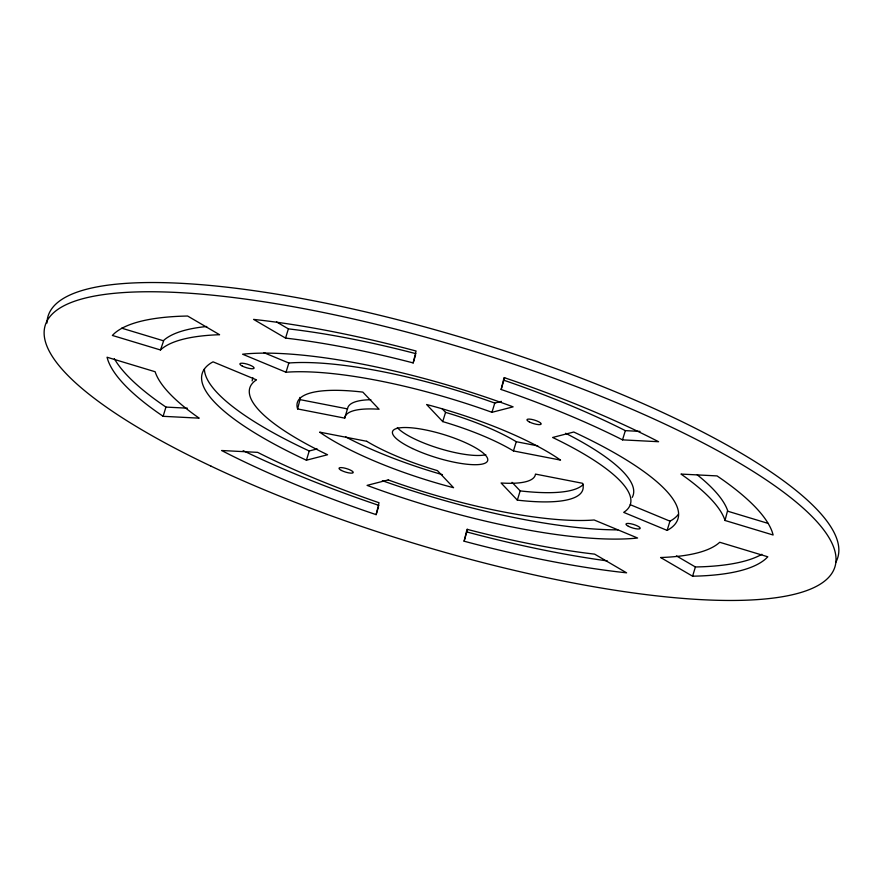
<?xml version="1.0" encoding="UTF-8"?>
<svg xmlns="http://www.w3.org/2000/svg" width="883" height="883" viewBox="0 0 883 883"><rect width="100%" height="100%" fill="white"/><g stroke="black" fill="none" stroke-linecap="round" stroke-linejoin="round"><path stroke-width="1.32" d="M344.723 418.134L344.856 417.35A99.492 24.238 17 0 1 376.82 409.105L379.083 409.237L362.836 392.107L359.977 391.787A149.238 36.358 17 0 0 297.328 407.957L297.626 408.939L344.723 418.134L347.681 408.123A99.492 24.238 17 0 1 370.86 399.712M376.125 514.646L379.028 502.725L376.511 501.864A298.476 72.715 17 0 1 259.635 453.365L257.659 452.361L221.567 450.507L229.558 454.568A348.222 84.834 17 0 0 365.915 511.158L376.125 514.646L378.542 506.732M413.156 362.935L416.07 351.015L405.672 348.277A348.222 84.834 17 0 0 262.317 320.386L253.576 319.392L285.551 338.101L287.715 338.344A298.476 72.715 17 0 1 410.595 362.251L413.156 362.935L415.584 355.021M464.105 541.213L467.019 529.292L469.59 529.977A298.476 72.715 17 0 0 592.471 553.884L594.623 554.127L626.599 572.835L617.857 571.842A348.222 84.834 17 0 1 474.502 543.95L464.105 541.213L467.571 529.336M501.147 389.502L504.061 377.582L514.27 381.081A348.222 84.834 17 0 1 650.616 437.659L658.608 441.721L622.515 439.866L620.539 438.862A298.476 72.715 17 0 0 503.674 390.363L501.147 389.502L504.612 377.626M160.485 349.977L161.015 349.458A298.476 72.715 17 0 1 217.913 334.767L219.58 334.723L187.604 316.015L180.894 316.213A348.222 84.834 17 0 0 114.503 333.344L112.351 335.441L160.485 349.977L163.841 340.231A298.476 72.715 17 0 1 206.732 326.5M163.112 416.312L157.417 412.361A348.222 84.834 17 0 1 107.936 360.231L107.031 357.218L155.165 371.754L155.386 372.505A298.476 72.715 17 0 0 197.792 417.184L199.205 418.156L163.112 416.312L165.938 407.085L160.231 403.134A348.222 84.834 17 0 1 114.349 358.719M285.551 338.101L288.377 328.873L276.534 321.942M286.015 372.24L288.123 372.085A198.984 48.477 17 0 1 488.542 411.081L491.963 412.306L513.111 406.853L508.166 405.021A248.73 60.596 17 0 0 245.507 353.917L242.582 354.215L286.015 372.24L288.84 363.012L290.937 362.858A198.984 48.477 17 0 1 491.367 401.853L494.778 403.078L501.389 401.379M297.626 408.939L300.154 398.73A149.238 36.358 17 0 1 299.9 397.416M306.412 460.209L327.56 454.745L324.701 453.376A198.984 48.477 17 0 1 255.529 380.496L256.489 379.867L213.046 361.842L211.49 362.703A248.73 60.596 17 0 0 302.141 458.211L306.412 460.209L309.238 450.981L317.163 448.928M442.736 421.599L426.61 404.513L430.01 405.407A149.238 36.358 17 0 1 558.674 458.807L560.539 460.098L513.442 450.937L511.5 449.778A99.492 24.238 17 0 0 445.849 422.538L442.736 421.599L445.551 412.372L441.975 408.575M491.963 412.306L494.778 403.078M513.442 450.937L516.268 441.71L514.325 440.551A99.492 24.238 17 0 0 448.674 413.31L445.551 412.372M517.339 500.12L501.091 482.99L503.354 483.122A99.492 24.238 17 0 0 535.319 474.877L535.462 474.094L582.548 483.288L582.846 484.27A149.238 36.358 17 0 1 520.197 500.44L517.339 500.12L520.164 490.893L512.041 482.328M622.515 439.866L625.341 430.639L640.043 431.401M667.129 530.396L668.685 529.524A248.73 60.596 17 0 0 578.034 434.017L573.762 432.019L552.615 437.482L555.484 438.851A198.984 48.477 17 0 1 624.656 511.732L623.696 512.372L667.129 530.396L669.954 521.158L671.51 520.297A248.73 60.596 17 0 0 678.442 514.226M692.581 576.213L699.292 576.014A348.222 84.834 17 0 0 765.671 558.884L767.824 556.798L719.7 542.261L719.159 542.769A298.476 72.715 17 0 1 662.261 557.46L660.605 557.504L692.581 576.213L695.396 566.985L702.106 566.787A348.222 84.834 17 0 0 761.886 554.292M725.009 520.473L724.788 519.723A298.476 72.715 17 0 0 682.382 475.043L680.97 474.072L717.062 475.915L722.769 479.866A348.222 84.834 17 0 1 772.239 531.996L773.144 535.01L725.009 520.473L727.614 510.495A298.476 72.715 17 0 0 697.272 474.866M165.938 407.085L187.317 408.178M288.377 328.873L290.529 329.116A298.476 72.715 17 0 1 413.41 353.023L415.981 353.708M520.164 490.893L523.023 491.213A149.238 36.358 17 0 0 583.409 484.281M516.268 441.71L537.791 445.893M300.452 399.712L347.538 408.906M466.93 531.985L477.328 534.723A348.222 84.834 17 0 0 607.283 560.904M121.677 328.167L163.3 340.739M727.835 511.246L768.166 523.42M503.972 380.275L506.489 381.136A298.476 72.715 17 0 1 623.365 429.635L625.341 430.639M378.939 505.418L368.73 501.919A348.222 84.834 17 0 1 243.156 450.65M264.017 352.714L288.84 363.012M630.241 504.679L669.954 521.158M309.238 450.981L304.966 448.983A248.73 60.596 17 0 1 204.392 368.995M676.455 555.904L695.396 566.985M617.824 529.866A248.73 60.596 17 0 1 382.35 480.683M565.617 433.266A198.984 48.477 17 0 1 632.217 497.372M252.163 380.937A198.984 48.477 17 0 1 252.924 377.847M442.46 474.668A149.238 36.358 17 0 1 345.606 436.864M46.976 323.035A412.891 100.585 17 0 1 468.961 339.668A412.891 100.585 17 0 1 835.726 562.394M485.805 454.69A49.746 12.119 17 0 1 439.248 448.443A49.746 12.119 17 0 1 397.328 427.582M388.222 479.922L367.074 485.374L372.008 487.206A248.73 60.596 17 0 0 634.667 538.31L637.592 538.012L594.16 519.988L592.063 520.142A198.984 48.477 17 0 1 391.633 481.147L388.222 479.922M366.732 441.29L319.635 432.129L321.5 433.421A149.238 36.358 17 0 0 450.175 486.82L453.575 487.714L437.449 470.628L434.326 469.69A99.492 24.238 17 0 1 368.675 442.449L366.732 441.29M211.092 466.191A412.891 100.585 17 0 0 834.314 568.619A412.891 100.585 17 0 0 274.856 303.531A412.891 100.585 17 0 0 211.092 466.191M529.37 421.953A7.461 1.821 17 0 0 541.08 424.226A7.461 1.821 17 0 0 531.721 419.403A7.461 1.821 17 0 0 529.37 421.953M341.434 470.462A7.461 1.821 17 0 0 353.145 472.736A7.461 1.821 17 0 0 343.785 467.913A7.461 1.821 17 0 0 341.434 470.462M628.398 526.301A7.461 1.821 17 0 0 640.12 528.575A7.461 1.821 17 0 0 630.76 523.751A7.461 1.821 17 0 0 628.398 526.301M412.504 448.531A49.746 12.119 17 0 0 487.582 460.871A49.746 12.119 17 0 0 420.187 428.939A49.746 12.119 17 0 0 412.504 448.531M242.295 366.07A7.461 1.821 17 0 0 254.006 368.354A7.461 1.821 17 0 0 244.646 363.52A7.461 1.821 17 0 0 242.295 366.07"/></g></svg>
